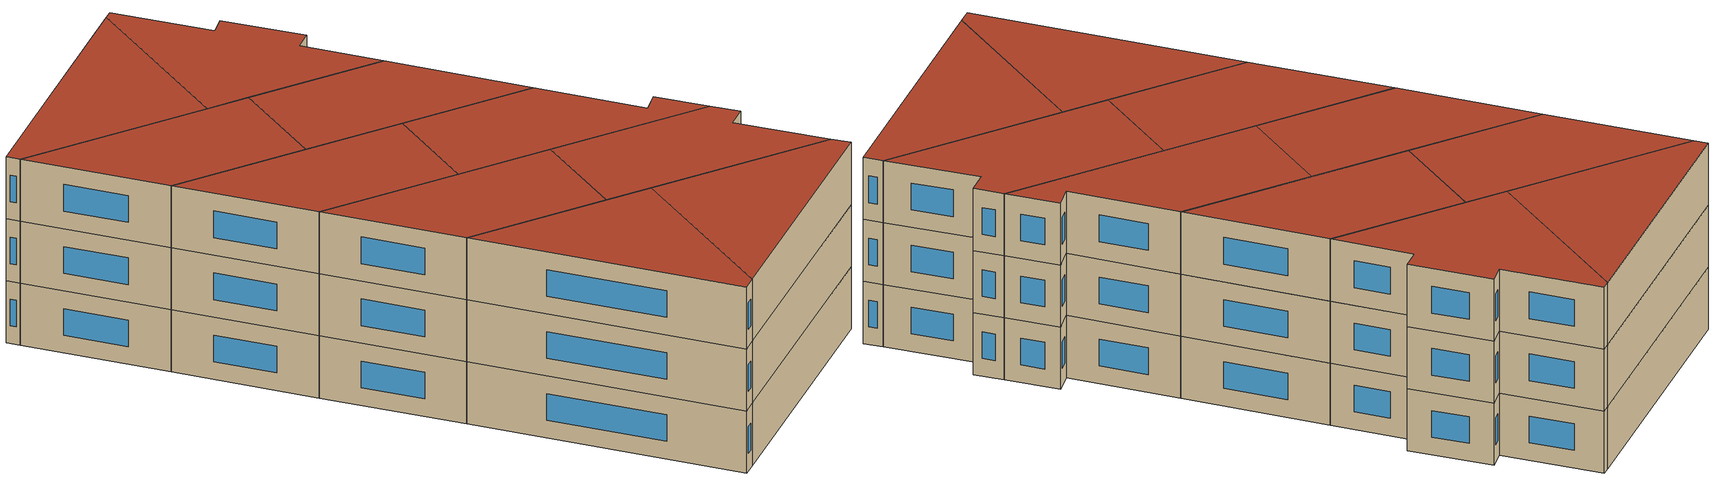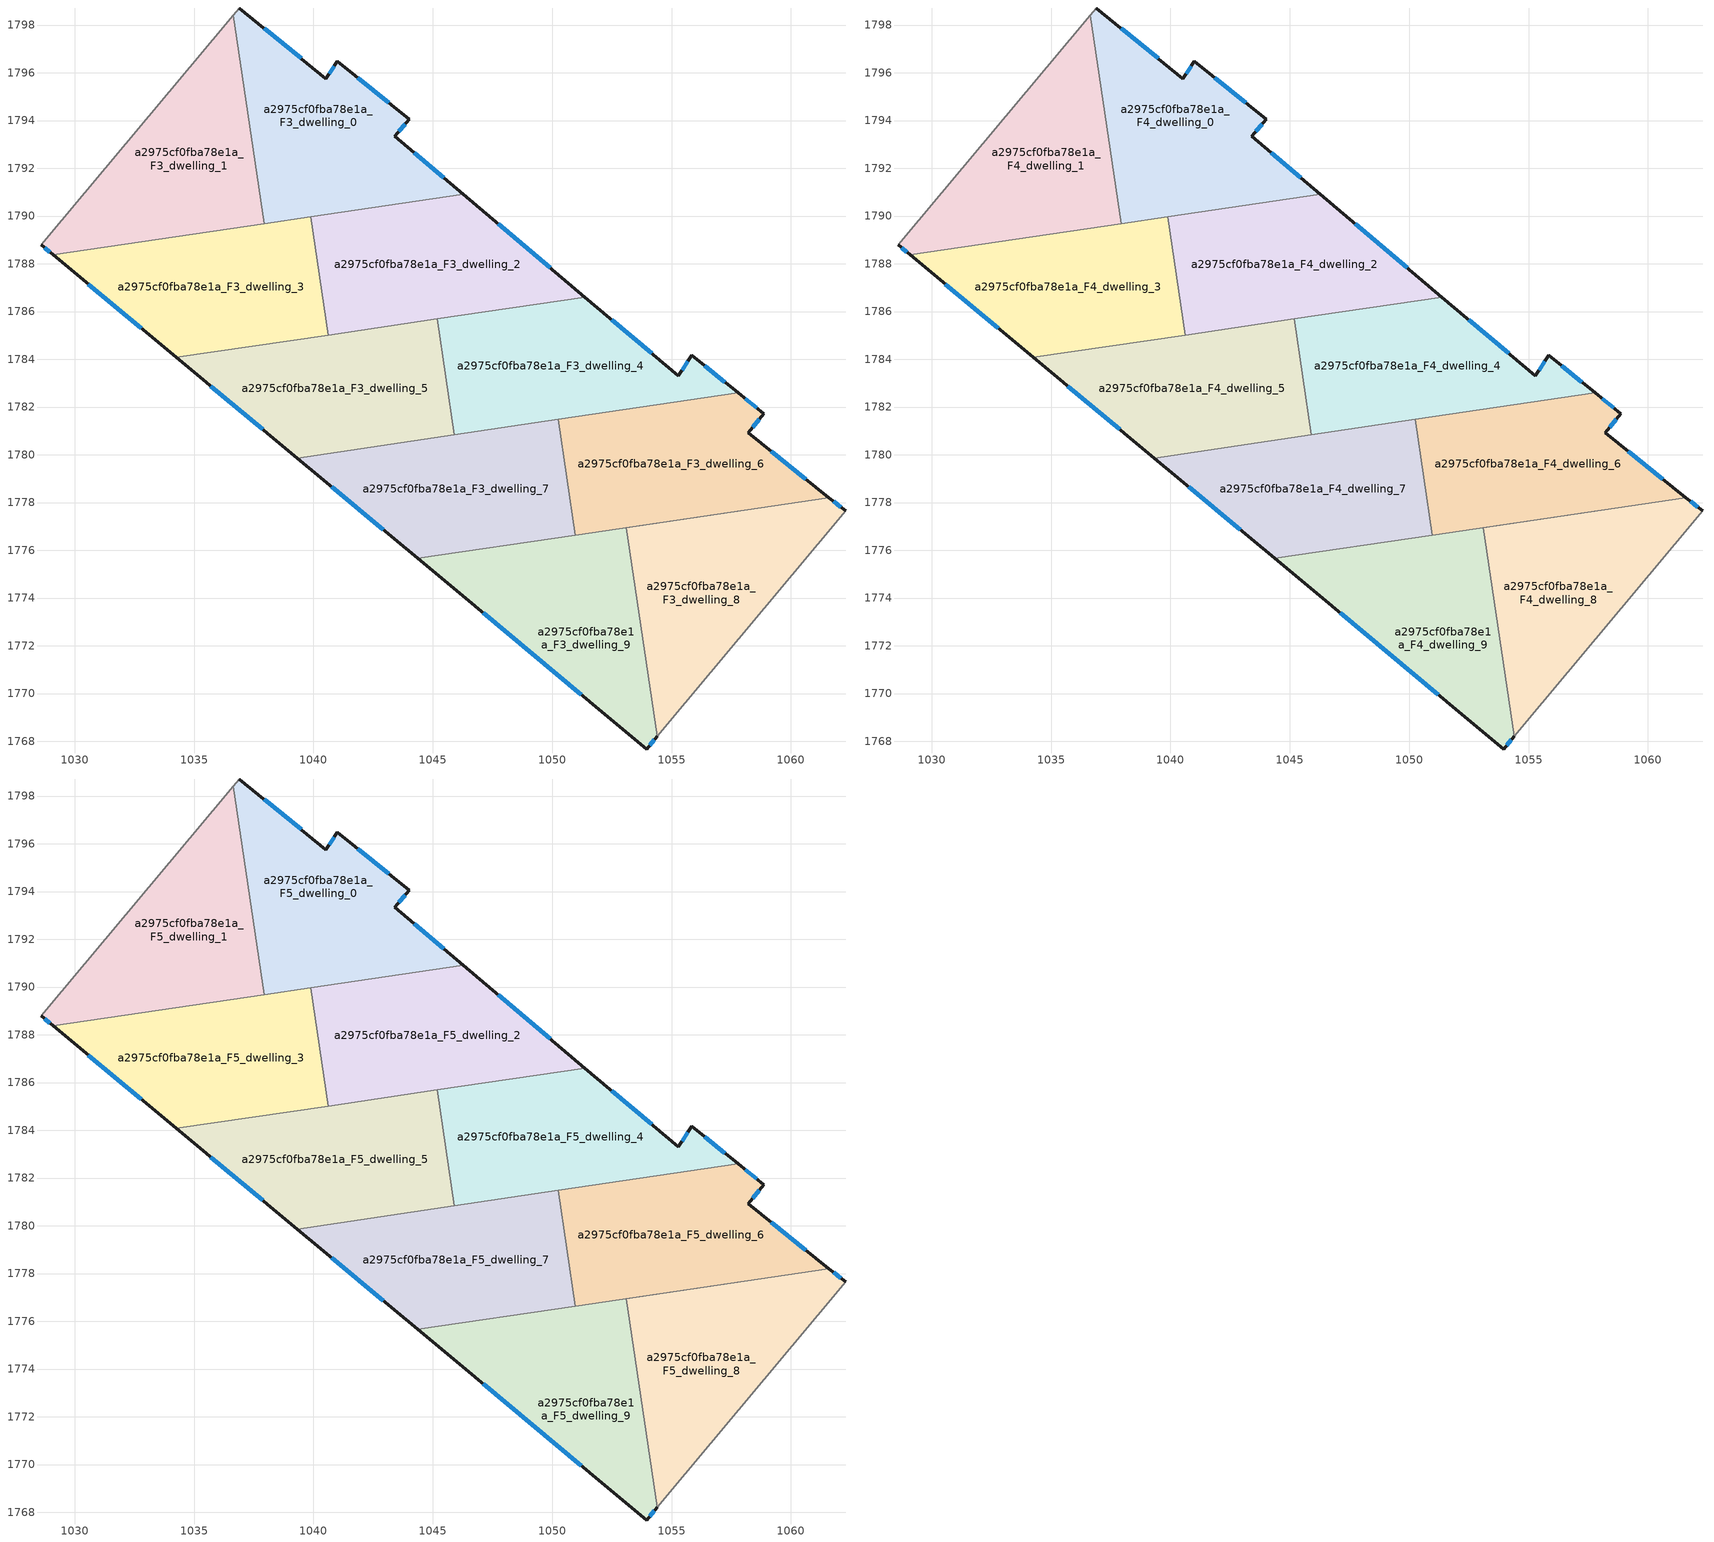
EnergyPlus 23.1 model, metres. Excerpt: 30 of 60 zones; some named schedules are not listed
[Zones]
a2975cf0fba78e1a_F3_dwelling_0
 floor to a2975cf0fba78e1a_F2_dwelling_0 (EU_floor_Construction): 1044,1794.06 1043.41,1793.34 1046.27,1790.92 1037.93,1789.68 1036.64,1798.41 1036.9,1798.72 1040.51,1795.76 1041.01,1796.49 z9
 wall outside (EU_wall_Construction): 1046.27,1790.92 1043.41,1793.34 1044,1794.06 1041.01,1796.49 1040.51,1795.76 1036.9,1798.72 z9:12
 wall to a2975cf0fba78e1a_F3_dwelling_1 (EU_wall_Construction): 1036.64,1798.41 1037.93,1789.68 z9:12
 wall adiabatic (EU_wall_Construction): 1036.9,1798.72 1036.64,1798.41 z9:12
 wall to a2975cf0fba78e1a_F3_dwelling_2 (EU_wall_Construction): 1039.88,1789.97 1046.27,1790.92 z9:12
 wall to a2975cf0fba78e1a_F3_dwelling_3 (EU_wall_Construction): 1037.93,1789.68 1039.88,1789.97 z9:12
 window (EU_Window_Construction): 1039.48,1796.6 1037.93,1797.87 / 1040.86,1796.28 1040.65,1795.97 / 1043.15,1794.75 1041.86,1795.8 / 1043.58,1793.55 1043.83,1793.85 / 1045.46,1791.61 1044.23,1792.65 z9.86:11.14
a2975cf0fba78e1a_F3_dwelling_1
 floor to a2975cf0fba78e1a_F2_dwelling_1 (EU_floor_Construction): 1036.64,1798.41 1037.93,1789.68 1029.1,1788.38 1028.6,1788.79 z9
 wall outside (EU_wall_Construction): 1028.6,1788.79 1029.1,1788.38 z9:12
 wall adiabatic (EU_wall_Construction): 1036.64,1798.41 1028.6,1788.79 z9:12
 wall to a2975cf0fba78e1a_F3_dwelling_3 (EU_wall_Construction): 1029.1,1788.38 1037.93,1789.68 z9:12
 window (EU_Window_Construction): 1028.74,1788.67 1028.96,1788.49 z9.86:11.14
a2975cf0fba78e1a_F3_dwelling_2
 floor to a2975cf0fba78e1a_F2_dwelling_2 (EU_floor_Construction): 1051.37,1786.61 1040.62,1785.02 1039.88,1789.97 1046.27,1790.92 z9
 wall outside (EU_wall_Construction): 1051.37,1786.61 1046.27,1790.92 z9:12
 wall to a2975cf0fba78e1a_F3_dwelling_3 (EU_wall_Construction): 1039.88,1789.97 1040.62,1785.02 z9:12
 wall to a2975cf0fba78e1a_F3_dwelling_4 (EU_wall_Construction): 1045.18,1785.69 1051.37,1786.61 z9:12
 wall to a2975cf0fba78e1a_F3_dwelling_5 (EU_wall_Construction): 1040.62,1785.02 1045.18,1785.69 z9:12
 window (EU_Window_Construction): 1049.91,1787.84 1047.73,1789.69 z9.86:11.14
a2975cf0fba78e1a_F3_dwelling_3
 floor to a2975cf0fba78e1a_F2_dwelling_3 (EU_floor_Construction): 1039.88,1789.97 1040.62,1785.02 1034.26,1784.08 1029.1,1788.38 z9
 wall outside (EU_wall_Construction): 1029.1,1788.38 1034.26,1784.08 z9:12
 wall to a2975cf0fba78e1a_F3_dwelling_5 (EU_wall_Construction): 1034.26,1784.08 1040.62,1785.02 z9:12
 window (EU_Window_Construction): 1030.57,1787.15 1032.78,1785.31 z9.86:11.14
a2975cf0fba78e1a_F3_dwelling_4
 floor to a2975cf0fba78e1a_F2_dwelling_4 (EU_floor_Construction): 1055.84,1784.17 1057.79,1782.6 1045.89,1780.84 1045.17,1785.69 1051.37,1786.61 1055.28,1783.3 z9
 wall outside (EU_wall_Construction): 1057.79,1782.6 1055.84,1784.17 1055.28,1783.3 1051.37,1786.61 z9:12
 wall to a2975cf0fba78e1a_F3_dwelling_5 (EU_wall_Construction): 1045.17,1785.69 1045.89,1780.84 z9:12
 wall to a2975cf0fba78e1a_F3_dwelling_6 (EU_wall_Construction): 1050.25,1781.48 1057.79,1782.6 z9:12
 wall to a2975cf0fba78e1a_F3_dwelling_7 (EU_wall_Construction): 1045.89,1780.84 1050.25,1781.48 z9:12
 window (EU_Window_Construction): 1054.16,1784.25 1052.49,1785.67 / 1055.68,1783.92 1055.44,1783.55 / 1057.23,1783.05 1056.4,1783.72 z9.86:11.14
a2975cf0fba78e1a_F3_dwelling_5
 floor to a2975cf0fba78e1a_F2_dwelling_5 (EU_floor_Construction): 1045.17,1785.69 1045.89,1780.84 1039.32,1779.87 1034.26,1784.08 z9
 wall outside (EU_wall_Construction): 1034.26,1784.08 1039.32,1779.87 z9:12
 wall to a2975cf0fba78e1a_F3_dwelling_7 (EU_wall_Construction): 1039.32,1779.87 1045.89,1780.84 z9:12
 window (EU_Window_Construction): 1035.7,1782.87 1037.87,1781.07 z9.86:11.14
a2975cf0fba78e1a_F3_dwelling_6
 floor to a2975cf0fba78e1a_F2_dwelling_6 (EU_floor_Construction): 1058.87,1781.72 1058.21,1780.92 1061.59,1778.21 1050.97,1776.64 1050.25,1781.48 1057.79,1782.6 z9
 wall outside (EU_wall_Construction): 1061.59,1778.21 1058.21,1780.92 1058.87,1781.72 1057.79,1782.6 z9:12
 wall to a2975cf0fba78e1a_F3_dwelling_7 (EU_wall_Construction): 1050.25,1781.48 1050.97,1776.64 z9:12
 wall to a2975cf0fba78e1a_F3_dwelling_9 (EU_wall_Construction): 1050.97,1776.64 1061.59,1778.21 z9:12
 window (EU_Window_Construction): 1058.56,1781.97 1058.09,1782.35 / 1058.39,1781.15 1058.68,1781.49 / 1060.62,1778.98 1059.17,1780.15 z9.86:11.14
a2975cf0fba78e1a_F3_dwelling_7
 floor to a2975cf0fba78e1a_F2_dwelling_7 (EU_floor_Construction): 1050.25,1781.48 1050.97,1776.64 1044.37,1775.66 1039.32,1779.87 z9
 wall outside (EU_wall_Construction): 1039.32,1779.87 1044.37,1775.66 z9:12
 wall to a2975cf0fba78e1a_F3_dwelling_9 (EU_wall_Construction): 1044.37,1775.66 1050.97,1776.64 z9:12
 window (EU_Window_Construction): 1040.76,1778.66 1042.92,1776.86 z9.86:11.14
a2975cf0fba78e1a_F3_dwelling_8
 floor to a2975cf0fba78e1a_F2_dwelling_8 (EU_floor_Construction): 1062.29,1777.65 1054.4,1768.21 1053.11,1776.96 1061.59,1778.21 z9
 wall outside (EU_wall_Construction): 1062.29,1777.65 1061.59,1778.21 z9:12
 wall adiabatic (EU_wall_Construction): 1054.4,1768.21 1062.29,1777.65 z9:12
 wall to a2975cf0fba78e1a_F3_dwelling_9 (EU_wall_Construction): 1061.59,1778.21 1053.11,1776.96 1054.4,1768.21 z9:12
 window (EU_Window_Construction): 1062.09,1777.81 1061.79,1778.05 z9.86:11.14
a2975cf0fba78e1a_F3_dwelling_9
 floor to a2975cf0fba78e1a_F2_dwelling_9 (EU_floor_Construction): 1053.11,1776.96 1054.4,1768.21 1053.96,1767.68 1044.37,1775.66 z9
 wall outside (EU_wall_Construction): 1044.37,1775.66 1053.96,1767.68 1054.4,1768.21 z9:12
 window (EU_Window_Construction): 1047.11,1773.38 1051.22,1769.96 / 1054.08,1767.83 1054.27,1768.06 z9.86:11.14
a2975cf0fba78e1a_F4_dwelling_0
 floor to a2975cf0fba78e1a_F3_dwelling_0 (EU_floor_Construction): 1044,1794.06 1043.41,1793.34 1046.27,1790.92 1037.93,1789.68 1036.64,1798.41 1036.9,1798.72 1040.51,1795.76 1041.01,1796.49 z12
 wall outside (EU_wall_Construction): 1046.27,1790.92 1043.41,1793.34 1044,1794.06 1041.01,1796.49 1040.51,1795.76 1036.9,1798.72 z12:15
 wall to a2975cf0fba78e1a_F4_dwelling_1 (EU_wall_Construction): 1036.64,1798.41 1037.93,1789.68 z12:15
 wall adiabatic (EU_wall_Construction): 1036.9,1798.72 1036.64,1798.41 z12:15
 wall to a2975cf0fba78e1a_F4_dwelling_2 (EU_wall_Construction): 1039.88,1789.97 1046.27,1790.92 z12:15
 wall to a2975cf0fba78e1a_F4_dwelling_3 (EU_wall_Construction): 1037.93,1789.68 1039.88,1789.97 z12:15
 window (EU_Window_Construction): 1039.48,1796.6 1037.93,1797.87 / 1040.86,1796.28 1040.65,1795.97 / 1043.15,1794.75 1041.86,1795.8 / 1043.58,1793.55 1043.83,1793.85 / 1045.46,1791.61 1044.23,1792.65 z12.86:14.14
a2975cf0fba78e1a_F4_dwelling_1
 floor to a2975cf0fba78e1a_F3_dwelling_1 (EU_floor_Construction): 1036.64,1798.41 1037.93,1789.68 1029.1,1788.38 1028.6,1788.79 z12
 wall outside (EU_wall_Construction): 1028.6,1788.79 1029.1,1788.38 z12:15
 wall adiabatic (EU_wall_Construction): 1036.64,1798.41 1028.6,1788.79 z12:15
 wall to a2975cf0fba78e1a_F4_dwelling_3 (EU_wall_Construction): 1029.1,1788.38 1037.93,1789.68 z12:15
 window (EU_Window_Construction): 1028.74,1788.67 1028.96,1788.49 z12.86:14.14
a2975cf0fba78e1a_F4_dwelling_2
 floor to a2975cf0fba78e1a_F3_dwelling_2 (EU_floor_Construction): 1051.37,1786.61 1040.62,1785.02 1039.88,1789.97 1046.27,1790.92 z12
 wall outside (EU_wall_Construction): 1051.37,1786.61 1046.27,1790.92 z12:15
 wall to a2975cf0fba78e1a_F4_dwelling_3 (EU_wall_Construction): 1039.88,1789.97 1040.62,1785.02 z12:15
 wall to a2975cf0fba78e1a_F4_dwelling_4 (EU_wall_Construction): 1045.18,1785.69 1051.37,1786.61 z12:15
 wall to a2975cf0fba78e1a_F4_dwelling_5 (EU_wall_Construction): 1040.62,1785.02 1045.18,1785.69 z12:15
 window (EU_Window_Construction): 1049.91,1787.84 1047.73,1789.69 z12.86:14.14
a2975cf0fba78e1a_F4_dwelling_3
 floor to a2975cf0fba78e1a_F3_dwelling_3 (EU_floor_Construction): 1039.88,1789.97 1040.62,1785.02 1034.26,1784.08 1029.1,1788.38 z12
 wall outside (EU_wall_Construction): 1029.1,1788.38 1034.26,1784.08 z12:15
 wall to a2975cf0fba78e1a_F4_dwelling_5 (EU_wall_Construction): 1034.26,1784.08 1040.62,1785.02 z12:15
 window (EU_Window_Construction): 1030.57,1787.15 1032.78,1785.31 z12.86:14.14
a2975cf0fba78e1a_F4_dwelling_4
 floor to a2975cf0fba78e1a_F3_dwelling_4 (EU_floor_Construction): 1055.84,1784.17 1057.79,1782.6 1045.89,1780.84 1045.17,1785.69 1051.37,1786.61 1055.28,1783.3 z12
 wall outside (EU_wall_Construction): 1057.79,1782.6 1055.84,1784.17 1055.28,1783.3 1051.37,1786.61 z12:15
 wall to a2975cf0fba78e1a_F4_dwelling_5 (EU_wall_Construction): 1045.17,1785.69 1045.89,1780.84 z12:15
 wall to a2975cf0fba78e1a_F4_dwelling_6 (EU_wall_Construction): 1050.25,1781.48 1057.79,1782.6 z12:15
 wall to a2975cf0fba78e1a_F4_dwelling_7 (EU_wall_Construction): 1045.89,1780.84 1050.25,1781.48 z12:15
 window (EU_Window_Construction): 1054.16,1784.25 1052.49,1785.67 / 1055.68,1783.92 1055.44,1783.55 / 1057.23,1783.05 1056.4,1783.72 z12.86:14.14
a2975cf0fba78e1a_F4_dwelling_5
 floor to a2975cf0fba78e1a_F3_dwelling_5 (EU_floor_Construction): 1045.17,1785.69 1045.89,1780.84 1039.32,1779.87 1034.26,1784.08 z12
 wall outside (EU_wall_Construction): 1034.26,1784.08 1039.32,1779.87 z12:15
 wall to a2975cf0fba78e1a_F4_dwelling_7 (EU_wall_Construction): 1039.32,1779.87 1045.89,1780.84 z12:15
 window (EU_Window_Construction): 1035.7,1782.87 1037.87,1781.07 z12.86:14.14
a2975cf0fba78e1a_F4_dwelling_6
 floor to a2975cf0fba78e1a_F3_dwelling_6 (EU_floor_Construction): 1058.87,1781.72 1058.21,1780.92 1061.59,1778.21 1050.97,1776.64 1050.25,1781.48 1057.79,1782.6 z12
 wall outside (EU_wall_Construction): 1061.59,1778.21 1058.21,1780.92 1058.87,1781.72 1057.79,1782.6 z12:15
 wall to a2975cf0fba78e1a_F4_dwelling_7 (EU_wall_Construction): 1050.25,1781.48 1050.97,1776.64 z12:15
 wall to a2975cf0fba78e1a_F4_dwelling_9 (EU_wall_Construction): 1050.97,1776.64 1061.59,1778.21 z12:15
 window (EU_Window_Construction): 1058.56,1781.97 1058.09,1782.35 / 1058.39,1781.15 1058.68,1781.49 / 1060.62,1778.98 1059.17,1780.15 z12.86:14.14
a2975cf0fba78e1a_F4_dwelling_7
 floor to a2975cf0fba78e1a_F3_dwelling_7 (EU_floor_Construction): 1050.25,1781.48 1050.97,1776.64 1044.37,1775.66 1039.32,1779.87 z12
 wall outside (EU_wall_Construction): 1039.32,1779.87 1044.37,1775.66 z12:15
 wall to a2975cf0fba78e1a_F4_dwelling_9 (EU_wall_Construction): 1044.37,1775.66 1050.97,1776.64 z12:15
 window (EU_Window_Construction): 1040.76,1778.66 1042.92,1776.86 z12.86:14.14
a2975cf0fba78e1a_F4_dwelling_8
 floor to a2975cf0fba78e1a_F3_dwelling_8 (EU_floor_Construction): 1062.29,1777.65 1054.4,1768.21 1053.11,1776.96 1061.59,1778.21 z12
 wall outside (EU_wall_Construction): 1062.29,1777.65 1061.59,1778.21 z12:15
 wall adiabatic (EU_wall_Construction): 1054.4,1768.21 1062.29,1777.65 z12:15
 wall to a2975cf0fba78e1a_F4_dwelling_9 (EU_wall_Construction): 1061.59,1778.21 1053.11,1776.96 1054.4,1768.21 z12:15
 window (EU_Window_Construction): 1062.09,1777.81 1061.79,1778.05 z12.86:14.14
a2975cf0fba78e1a_F4_dwelling_9
 floor to a2975cf0fba78e1a_F3_dwelling_9 (EU_floor_Construction): 1053.11,1776.96 1054.4,1768.21 1053.96,1767.68 1044.37,1775.66 z12
 wall outside (EU_wall_Construction): 1044.37,1775.66 1053.96,1767.68 1054.4,1768.21 z12:15
 window (EU_Window_Construction): 1047.11,1773.38 1051.22,1769.96 / 1054.08,1767.83 1054.27,1768.06 z12.86:14.14
a2975cf0fba78e1a_F5_dwelling_0
 floor to a2975cf0fba78e1a_F4_dwelling_0 (EU_floor_Construction): 1044,1794.06 1043.41,1793.34 1046.27,1790.92 1037.93,1789.68 1036.64,1798.41 1036.9,1798.72 1040.51,1795.76 1041.01,1796.49 z15
 wall outside (EU_wall_Construction): 1046.27,1790.92 1043.41,1793.34 1044,1794.06 1041.01,1796.49 1040.51,1795.76 1036.9,1798.72 z15:18
 wall to a2975cf0fba78e1a_F5_dwelling_1 (EU_wall_Construction): 1036.64,1798.41 1037.93,1789.68 z15:18
 wall adiabatic (EU_wall_Construction): 1036.9,1798.72 1036.64,1798.41 z15:18
 wall to a2975cf0fba78e1a_F5_dwelling_2 (EU_wall_Construction): 1039.88,1789.97 1046.27,1790.92 z15:18
 wall to a2975cf0fba78e1a_F5_dwelling_3 (EU_wall_Construction): 1037.93,1789.68 1039.88,1789.97 z15:18
 window (EU_Window_Construction): 1039.48,1796.6 1037.93,1797.87 / 1040.86,1796.28 1040.65,1795.97 / 1043.15,1794.75 1041.86,1795.8 / 1043.58,1793.55 1043.83,1793.85 / 1045.46,1791.61 1044.23,1792.65 z15.86:17.14
 roof outside (EU_roof_Construction): 1046.27,1790.92 1043.41,1793.34 1044,1794.06 1041.01,1796.49 1040.51,1795.76 1036.9,1798.72 1036.64,1798.41 1037.93,1789.68 z18
a2975cf0fba78e1a_F5_dwelling_1
 floor to a2975cf0fba78e1a_F4_dwelling_1 (EU_floor_Construction): 1036.64,1798.41 1037.93,1789.68 1029.1,1788.38 1028.6,1788.79 z15
 wall outside (EU_wall_Construction): 1028.6,1788.79 1029.1,1788.38 z15:18
 wall adiabatic (EU_wall_Construction): 1036.64,1798.41 1028.6,1788.79 z15:18
 wall to a2975cf0fba78e1a_F5_dwelling_3 (EU_wall_Construction): 1029.1,1788.38 1037.93,1789.68 z15:18
 window (EU_Window_Construction): 1028.74,1788.67 1028.96,1788.49 z15.86:17.14
 roof outside (EU_roof_Construction): 1037.93,1789.68 1036.64,1798.41 1028.6,1788.79 1029.1,1788.38 z18
a2975cf0fba78e1a_F5_dwelling_2
 floor to a2975cf0fba78e1a_F4_dwelling_2 (EU_floor_Construction): 1051.37,1786.61 1040.62,1785.02 1039.88,1789.97 1046.27,1790.92 z15
 wall outside (EU_wall_Construction): 1051.37,1786.61 1046.27,1790.92 z15:18
 wall to a2975cf0fba78e1a_F5_dwelling_3 (EU_wall_Construction): 1039.88,1789.97 1040.62,1785.02 z15:18
 wall to a2975cf0fba78e1a_F5_dwelling_4 (EU_wall_Construction): 1045.18,1785.69 1051.37,1786.61 z15:18
 wall to a2975cf0fba78e1a_F5_dwelling_5 (EU_wall_Construction): 1040.62,1785.02 1045.18,1785.69 z15:18
 window (EU_Window_Construction): 1049.91,1787.84 1047.73,1789.69 z15.86:17.14
 roof outside (EU_roof_Construction): 1051.37,1786.61 1046.27,1790.92 1039.88,1789.97 1040.62,1785.02 z18
a2975cf0fba78e1a_F5_dwelling_3
 floor to a2975cf0fba78e1a_F4_dwelling_3 (EU_floor_Construction): 1039.88,1789.97 1040.62,1785.02 1034.26,1784.08 1029.1,1788.38 z15
 wall outside (EU_wall_Construction): 1029.1,1788.38 1034.26,1784.08 z15:18
 wall to a2975cf0fba78e1a_F5_dwelling_5 (EU_wall_Construction): 1034.26,1784.08 1040.62,1785.02 z15:18
 window (EU_Window_Construction): 1030.57,1787.15 1032.78,1785.31 z15.86:17.14
 roof outside (EU_roof_Construction): 1040.62,1785.02 1039.88,1789.97 1029.1,1788.38 1034.26,1784.08 z18
a2975cf0fba78e1a_F5_dwelling_4
 floor to a2975cf0fba78e1a_F4_dwelling_4 (EU_floor_Construction): 1055.84,1784.17 1057.79,1782.6 1045.89,1780.84 1045.17,1785.69 1051.37,1786.61 1055.28,1783.3 z15
 wall outside (EU_wall_Construction): 1057.79,1782.6 1055.84,1784.17 1055.28,1783.3 1051.37,1786.61 z15:18
 wall to a2975cf0fba78e1a_F5_dwelling_5 (EU_wall_Construction): 1045.17,1785.69 1045.89,1780.84 z15:18
 wall to a2975cf0fba78e1a_F5_dwelling_6 (EU_wall_Construction): 1050.25,1781.48 1057.79,1782.6 z15:18
 wall to a2975cf0fba78e1a_F5_dwelling_7 (EU_wall_Construction): 1045.89,1780.84 1050.25,1781.48 z15:18
 window (EU_Window_Construction): 1054.16,1784.25 1052.49,1785.67 / 1055.68,1783.92 1055.44,1783.55 / 1057.23,1783.05 1056.4,1783.72 z15.86:17.14
 roof outside (EU_roof_Construction): 1057.79,1782.6 1055.84,1784.17 1055.28,1783.3 1051.37,1786.61 1045.17,1785.69 1045.89,1780.84 z18
a2975cf0fba78e1a_F5_dwelling_5
 floor to a2975cf0fba78e1a_F4_dwelling_5 (EU_floor_Construction): 1045.17,1785.69 1045.89,1780.84 1039.32,1779.87 1034.26,1784.08 z15
 wall outside (EU_wall_Construction): 1034.26,1784.08 1039.32,1779.87 z15:18
 wall to a2975cf0fba78e1a_F5_dwelling_7 (EU_wall_Construction): 1039.32,1779.87 1045.89,1780.84 z15:18
 window (EU_Window_Construction): 1035.7,1782.87 1037.87,1781.07 z15.86:17.14
 roof outside (EU_roof_Construction): 1045.89,1780.84 1045.17,1785.69 1034.26,1784.08 1039.32,1779.87 z18
a2975cf0fba78e1a_F5_dwelling_6
 floor to a2975cf0fba78e1a_F4_dwelling_6 (EU_floor_Construction): 1058.87,1781.72 1058.21,1780.92 1061.59,1778.21 1050.97,1776.64 1050.25,1781.48 1057.79,1782.6 z15
 wall outside (EU_wall_Construction): 1061.59,1778.21 1058.21,1780.92 1058.87,1781.72 1057.79,1782.6 z15:18
 wall to a2975cf0fba78e1a_F5_dwelling_7 (EU_wall_Construction): 1050.25,1781.48 1050.97,1776.64 z15:18
 wall to a2975cf0fba78e1a_F5_dwelling_9 (EU_wall_Construction): 1050.97,1776.64 1061.59,1778.21 z15:18
 window (EU_Window_Construction): 1058.56,1781.97 1058.09,1782.35 / 1058.39,1781.15 1058.68,1781.49 / 1060.62,1778.98 1059.17,1780.15 z15.86:17.14
 roof outside (EU_roof_Construction): 1061.59,1778.21 1058.21,1780.92 1058.87,1781.72 1057.79,1782.6 1050.25,1781.48 1050.97,1776.64 z18
a2975cf0fba78e1a_F5_dwelling_7
 floor to a2975cf0fba78e1a_F4_dwelling_7 (EU_floor_Construction): 1050.25,1781.48 1050.97,1776.64 1044.37,1775.66 1039.32,1779.87 z15
 wall outside (EU_wall_Construction): 1039.32,1779.87 1044.37,1775.66 z15:18
 wall to a2975cf0fba78e1a_F5_dwelling_9 (EU_wall_Construction): 1044.37,1775.66 1050.97,1776.64 z15:18
 window (EU_Window_Construction): 1040.76,1778.66 1042.92,1776.86 z15.86:17.14
 roof outside (EU_roof_Construction): 1050.97,1776.64 1050.25,1781.48 1039.32,1779.87 1044.37,1775.66 z18
a2975cf0fba78e1a_F5_dwelling_8
 floor to a2975cf0fba78e1a_F4_dwelling_8 (EU_floor_Construction): 1062.29,1777.65 1054.4,1768.21 1053.11,1776.96 1061.59,1778.21 z15
 wall outside (EU_wall_Construction): 1062.29,1777.65 1061.59,1778.21 z15:18
 wall adiabatic (EU_wall_Construction): 1054.4,1768.21 1062.29,1777.65 z15:18
 wall to a2975cf0fba78e1a_F5_dwelling_9 (EU_wall_Construction): 1061.59,1778.21 1053.11,1776.96 1054.4,1768.21 z15:18
 window (EU_Window_Construction): 1062.09,1777.81 1061.79,1778.05 z15.86:17.14
 roof outside (EU_roof_Construction): 1054.4,1768.21 1062.29,1777.65 1061.59,1778.21 1053.11,1776.96 z18
a2975cf0fba78e1a_F5_dwelling_9
 floor to a2975cf0fba78e1a_F4_dwelling_9 (EU_floor_Construction): 1053.11,1776.96 1054.4,1768.21 1053.96,1767.68 1044.37,1775.66 z15
 wall outside (EU_wall_Construction): 1044.37,1775.66 1053.96,1767.68 1054.4,1768.21 z15:18
 window (EU_Window_Construction): 1047.11,1773.38 1051.22,1769.96 / 1054.08,1767.83 1054.27,1768.06 z15.86:17.14
 roof outside (EU_roof_Construction): 1053.96,1767.68 1054.4,1768.21 1053.11,1776.96 1044.37,1775.66 z18
[Building]
EU S2 Campaign: North Axis=0; Terrain=City; Solar Distribution=FullExterior
[Site:Location]
Helsinki-Vantaa.AP: Latitude=60.317; Longitude=24.963; Time Zone=2; Elevation=54.6
[SizingPeriod:WeatherFileDays]
AnnualSizingPeriod: Begin Month=1; Begin Day of Month=1; End Month=12; End Day of Month=31; Day of Week for Start Day=Monday; Use Weather File Daylight Saving Period=No; Use Weather File Rain and Snow Indicators=No
[MATERIAL]
EU_InternalMass_Material: Roughness=MediumRough; Thickness=0.1; Conductivity=1; Density=1800; Specific Heat=900; Thermal Absorptance=0.9; Solar Absorptance=0.7; Visible Absorptance=0.7
[MATERIAL:NOMASS] Roughness=MediumRough; Thermal Absorptance=0.9; Solar Absorptance=0.7; Visible Absorptance=0.7
Name | Thermal Resistance
EU_wall_NoMass | 1.10183
EU_roof_NoMass; EU_floor_NoMass | 1.70606
[WINDOWMATERIAL:SIMPLEGLAZINGSYSTEM]
EU_Window_SimpleGlazing: UFactor=3.11035; Solar Heat Gain Coefficient=0.8; Visible Transmittance=0.8
[CONSTRUCTION]
EU_wall_Construction: EU_wall_NoMass
EU_roof_Construction: EU_roof_NoMass
EU_floor_Construction: EU_floor_NoMass
EU_Window_Construction: EU_Window_SimpleGlazing
EU_InternalMass_Construction: EU_InternalMass_Material
[ZONE] Type=1; Multiplier=1; Ceiling Height=autocalculate; Floor Area=autocalculate; Part of Total Floor Area=Yes
Name | Volume
a2975cf0fba78e1a_F3_dwelling_0; a2975cf0fba78e1a_F4_dwelling_0; a2975cf0fba78e1a_F5_dwelling_0 | 130.188
a2975cf0fba78e1a_F3_dwelling_1; a2975cf0fba78e1a_F4_dwelling_1; a2975cf0fba78e1a_F5_dwelling_1 | 130.17
a2975cf0fba78e1a_F3_dwelling_2; a2975cf0fba78e1a_F4_dwelling_2; a2975cf0fba78e1a_F5_dwelling_2 | 130.175
a2975cf0fba78e1a_F3_dwelling_3; a2975cf0fba78e1a_F4_dwelling_3; a2975cf0fba78e1a_F5_dwelling_3 | 130.185
a2975cf0fba78e1a_F3_dwelling_4; a2975cf0fba78e1a_F4_dwelling_4; a2975cf0fba78e1a_F5_dwelling_4 | 130.178
a2975cf0fba78e1a_F3_dwelling_5; a2975cf0fba78e1a_F4_dwelling_5; a2975cf0fba78e1a_F5_dwelling_5 | 130.181
a2975cf0fba78e1a_F3_dwelling_6; a2975cf0fba78e1a_F4_dwelling_6; a2975cf0fba78e1a_F5_dwelling_6 | 130.182
a2975cf0fba78e1a_F3_dwelling_7; a2975cf0fba78e1a_F4_dwelling_7; a2975cf0fba78e1a_F5_dwelling_7 | 130.177
a2975cf0fba78e1a_F3_dwelling_8; a2975cf0fba78e1a_F4_dwelling_8; a2975cf0fba78e1a_F5_dwelling_8 | 130.173
a2975cf0fba78e1a_F3_dwelling_9; a2975cf0fba78e1a_F4_dwelling_9; a2975cf0fba78e1a_F5_dwelling_9 | 130.176
[INTERNALMASS] Construction=EU_InternalMass_Construction
Name | Zone or ZoneList | Surface Area
a2975cf0fba78e1a_F3_dwelling_0_EU_InternalMass | a2975cf0fba78e1a_F3_dwelling_0 | 43.3959
a2975cf0fba78e1a_F3_dwelling_1_EU_InternalMass | a2975cf0fba78e1a_F3_dwelling_1 | 43.3902
a2975cf0fba78e1a_F3_dwelling_2_EU_InternalMass | a2975cf0fba78e1a_F3_dwelling_2 | 43.3919
a2975cf0fba78e1a_F3_dwelling_3_EU_InternalMass | a2975cf0fba78e1a_F3_dwelling_3 | 43.3949
a2975cf0fba78e1a_F3_dwelling_4_EU_InternalMass | a2975cf0fba78e1a_F3_dwelling_4 | 43.3924
a2975cf0fba78e1a_F3_dwelling_5_EU_InternalMass | a2975cf0fba78e1a_F3_dwelling_5 | 43.394
a2975cf0fba78e1a_F3_dwelling_6_EU_InternalMass | a2975cf0fba78e1a_F3_dwelling_6 | 43.3939
a2975cf0fba78e1a_F3_dwelling_7_EU_InternalMass | a2975cf0fba78e1a_F3_dwelling_7 | 43.3924
a2975cf0fba78e1a_F3_dwelling_8_EU_InternalMass | a2975cf0fba78e1a_F3_dwelling_8 | 43.3908
a2975cf0fba78e1a_F3_dwelling_9_EU_InternalMass | a2975cf0fba78e1a_F3_dwelling_9 | 43.3949
a2975cf0fba78e1a_F4_dwelling_0_EU_InternalMass | a2975cf0fba78e1a_F4_dwelling_0 | 43.3959
a2975cf0fba78e1a_F4_dwelling_1_EU_InternalMass | a2975cf0fba78e1a_F4_dwelling_1 | 43.3902
a2975cf0fba78e1a_F4_dwelling_2_EU_InternalMass | a2975cf0fba78e1a_F4_dwelling_2 | 43.3919
a2975cf0fba78e1a_F4_dwelling_3_EU_InternalMass | a2975cf0fba78e1a_F4_dwelling_3 | 43.3949
a2975cf0fba78e1a_F4_dwelling_4_EU_InternalMass | a2975cf0fba78e1a_F4_dwelling_4 | 43.3924
a2975cf0fba78e1a_F4_dwelling_5_EU_InternalMass | a2975cf0fba78e1a_F4_dwelling_5 | 43.394
a2975cf0fba78e1a_F4_dwelling_6_EU_InternalMass | a2975cf0fba78e1a_F4_dwelling_6 | 43.3939
a2975cf0fba78e1a_F4_dwelling_7_EU_InternalMass | a2975cf0fba78e1a_F4_dwelling_7 | 43.3924
a2975cf0fba78e1a_F4_dwelling_8_EU_InternalMass | a2975cf0fba78e1a_F4_dwelling_8 | 43.3908
a2975cf0fba78e1a_F4_dwelling_9_EU_InternalMass | a2975cf0fba78e1a_F4_dwelling_9 | 43.3949
a2975cf0fba78e1a_F5_dwelling_0_EU_InternalMass | a2975cf0fba78e1a_F5_dwelling_0 | 43.3959
a2975cf0fba78e1a_F5_dwelling_1_EU_InternalMass | a2975cf0fba78e1a_F5_dwelling_1 | 43.3902
a2975cf0fba78e1a_F5_dwelling_2_EU_InternalMass | a2975cf0fba78e1a_F5_dwelling_2 | 43.3919
a2975cf0fba78e1a_F5_dwelling_3_EU_InternalMass | a2975cf0fba78e1a_F5_dwelling_3 | 43.3949
a2975cf0fba78e1a_F5_dwelling_4_EU_InternalMass | a2975cf0fba78e1a_F5_dwelling_4 | 43.3924
a2975cf0fba78e1a_F5_dwelling_5_EU_InternalMass | a2975cf0fba78e1a_F5_dwelling_5 | 43.394
a2975cf0fba78e1a_F5_dwelling_6_EU_InternalMass | a2975cf0fba78e1a_F5_dwelling_6 | 43.3939
a2975cf0fba78e1a_F5_dwelling_7_EU_InternalMass | a2975cf0fba78e1a_F5_dwelling_7 | 43.3924
a2975cf0fba78e1a_F5_dwelling_8_EU_InternalMass | a2975cf0fba78e1a_F5_dwelling_8 | 43.3908
a2975cf0fba78e1a_F5_dwelling_9_EU_InternalMass | a2975cf0fba78e1a_F5_dwelling_9 | 43.3949
[OTHEREQUIPMENT] Fuel Type=Electricity; Design Level Calculation Method=Watts/Area; Power per Zone Floor Area=1; Fraction Latent=0; Fraction Radiant=0; Fraction Lost=0; Carbon Dioxide Generation Rate=0; EndUse Subcategory=EU_Step8_InternalGains
Name | Zone or ZoneList or Space or SpaceList | Schedule
EU_Step8_InternalGain_a2975cf0fba78e1a_F3_dwelling_0_f000 | a2975cf0fba78e1a_F3_dwelling_0 | EU_Step8_GainSchedule_a2975cf0fba78e1a_F3_dwelling_0_f000
EU_Step8_InternalGain_a2975cf0fba78e1a_F3_dwelling_1_f000 | a2975cf0fba78e1a_F3_dwelling_1 | EU_Step8_GainSchedule_a2975cf0fba78e1a_F3_dwelling_1_f000
EU_Step8_InternalGain_a2975cf0fba78e1a_F3_dwelling_2_f000 | a2975cf0fba78e1a_F3_dwelling_2 | EU_Step8_GainSchedule_a2975cf0fba78e1a_F3_dwelling_2_f000
EU_Step8_InternalGain_a2975cf0fba78e1a_F3_dwelling_3_f000 | a2975cf0fba78e1a_F3_dwelling_3 | EU_Step8_GainSchedule_a2975cf0fba78e1a_F3_dwelling_3_f000
EU_Step8_InternalGain_a2975cf0fba78e1a_F3_dwelling_4_f000 | a2975cf0fba78e1a_F3_dwelling_4 | EU_Step8_GainSchedule_a2975cf0fba78e1a_F3_dwelling_4_f000
EU_Step8_InternalGain_a2975cf0fba78e1a_F3_dwelling_5_f000 | a2975cf0fba78e1a_F3_dwelling_5 | EU_Step8_GainSchedule_a2975cf0fba78e1a_F3_dwelling_5_f000
EU_Step8_InternalGain_a2975cf0fba78e1a_F3_dwelling_6_f000 | a2975cf0fba78e1a_F3_dwelling_6 | EU_Step8_GainSchedule_a2975cf0fba78e1a_F3_dwelling_6_f000
EU_Step8_InternalGain_a2975cf0fba78e1a_F3_dwelling_7_f000 | a2975cf0fba78e1a_F3_dwelling_7 | EU_Step8_GainSchedule_a2975cf0fba78e1a_F3_dwelling_7_f000
EU_Step8_InternalGain_a2975cf0fba78e1a_F3_dwelling_8_f000 | a2975cf0fba78e1a_F3_dwelling_8 | EU_Step8_GainSchedule_a2975cf0fba78e1a_F3_dwelling_8_f000
EU_Step8_InternalGain_a2975cf0fba78e1a_F3_dwelling_9_f000 | a2975cf0fba78e1a_F3_dwelling_9 | EU_Step8_GainSchedule_a2975cf0fba78e1a_F3_dwelling_9_f000
EU_Step8_InternalGain_a2975cf0fba78e1a_F4_dwelling_0_f000 | a2975cf0fba78e1a_F4_dwelling_0 | EU_Step8_GainSchedule_a2975cf0fba78e1a_F4_dwelling_0_f000
EU_Step8_InternalGain_a2975cf0fba78e1a_F4_dwelling_1_f000 | a2975cf0fba78e1a_F4_dwelling_1 | EU_Step8_GainSchedule_a2975cf0fba78e1a_F4_dwelling_1_f000
EU_Step8_InternalGain_a2975cf0fba78e1a_F4_dwelling_2_f000 | a2975cf0fba78e1a_F4_dwelling_2 | EU_Step8_GainSchedule_a2975cf0fba78e1a_F4_dwelling_2_f000
EU_Step8_InternalGain_a2975cf0fba78e1a_F4_dwelling_3_f000 | a2975cf0fba78e1a_F4_dwelling_3 | EU_Step8_GainSchedule_a2975cf0fba78e1a_F4_dwelling_3_f000
EU_Step8_InternalGain_a2975cf0fba78e1a_F4_dwelling_4_f000 | a2975cf0fba78e1a_F4_dwelling_4 | EU_Step8_GainSchedule_a2975cf0fba78e1a_F4_dwelling_4_f000
EU_Step8_InternalGain_a2975cf0fba78e1a_F4_dwelling_5_f000 | a2975cf0fba78e1a_F4_dwelling_5 | EU_Step8_GainSchedule_a2975cf0fba78e1a_F4_dwelling_5_f000
EU_Step8_InternalGain_a2975cf0fba78e1a_F4_dwelling_6_f000 | a2975cf0fba78e1a_F4_dwelling_6 | EU_Step8_GainSchedule_a2975cf0fba78e1a_F4_dwelling_6_f000
EU_Step8_InternalGain_a2975cf0fba78e1a_F4_dwelling_7_f000 | a2975cf0fba78e1a_F4_dwelling_7 | EU_Step8_GainSchedule_a2975cf0fba78e1a_F4_dwelling_7_f000
EU_Step8_InternalGain_a2975cf0fba78e1a_F4_dwelling_8_f000 | a2975cf0fba78e1a_F4_dwelling_8 | EU_Step8_GainSchedule_a2975cf0fba78e1a_F4_dwelling_8_f000
EU_Step8_InternalGain_a2975cf0fba78e1a_F4_dwelling_9_f000 | a2975cf0fba78e1a_F4_dwelling_9 | EU_Step8_GainSchedule_a2975cf0fba78e1a_F4_dwelling_9_f000
EU_Step8_InternalGain_a2975cf0fba78e1a_F5_dwelling_0_f000 | a2975cf0fba78e1a_F5_dwelling_0 | EU_Step8_GainSchedule_a2975cf0fba78e1a_F5_dwelling_0_f000
EU_Step8_InternalGain_a2975cf0fba78e1a_F5_dwelling_1_f000 | a2975cf0fba78e1a_F5_dwelling_1 | EU_Step8_GainSchedule_a2975cf0fba78e1a_F5_dwelling_1_f000
EU_Step8_InternalGain_a2975cf0fba78e1a_F5_dwelling_2_f000 | a2975cf0fba78e1a_F5_dwelling_2 | EU_Step8_GainSchedule_a2975cf0fba78e1a_F5_dwelling_2_f000
EU_Step8_InternalGain_a2975cf0fba78e1a_F5_dwelling_3_f000 | a2975cf0fba78e1a_F5_dwelling_3 | EU_Step8_GainSchedule_a2975cf0fba78e1a_F5_dwelling_3_f000
EU_Step8_InternalGain_a2975cf0fba78e1a_F5_dwelling_4_f000 | a2975cf0fba78e1a_F5_dwelling_4 | EU_Step8_GainSchedule_a2975cf0fba78e1a_F5_dwelling_4_f000
EU_Step8_InternalGain_a2975cf0fba78e1a_F5_dwelling_5_f000 | a2975cf0fba78e1a_F5_dwelling_5 | EU_Step8_GainSchedule_a2975cf0fba78e1a_F5_dwelling_5_f000
EU_Step8_InternalGain_a2975cf0fba78e1a_F5_dwelling_6_f000 | a2975cf0fba78e1a_F5_dwelling_6 | EU_Step8_GainSchedule_a2975cf0fba78e1a_F5_dwelling_6_f000
EU_Step8_InternalGain_a2975cf0fba78e1a_F5_dwelling_7_f000 | a2975cf0fba78e1a_F5_dwelling_7 | EU_Step8_GainSchedule_a2975cf0fba78e1a_F5_dwelling_7_f000
EU_Step8_InternalGain_a2975cf0fba78e1a_F5_dwelling_8_f000 | a2975cf0fba78e1a_F5_dwelling_8 | EU_Step8_GainSchedule_a2975cf0fba78e1a_F5_dwelling_8_f000
EU_Step8_InternalGain_a2975cf0fba78e1a_F5_dwelling_9_f000 | a2975cf0fba78e1a_F5_dwelling_9 | EU_Step8_GainSchedule_a2975cf0fba78e1a_F5_dwelling_9_f000
[ZONEVENTILATION:DESIGNFLOWRATE] Schedule=EU_AlwaysOn; Design Flow Rate Calculation Method=AirChanges/Hour; Air Changes per Hour=0.756316; Ventilation Type=Natural; Fan Pressure Rise=0; Fan Total Efficiency=1; Constant Term Coefficient=1; Temperature Term Coefficient=0; Velocity Term Coefficient=0; Velocity Squared Term Coefficient=0; Minimum Indoor Temperature=-100; Maximum Indoor Temperature=100; Delta Temperature=-100; Minimum Outdoor Temperature=-100; Maximum Outdoor Temperature=100; Maximum Wind Speed=40
Name | Zone or ZoneList or Space or SpaceList
EU_ConstantAir_a2975cf0fba78e1a_F3_dwelling_0 | a2975cf0fba78e1a_F3_dwelling_0
EU_ConstantAir_a2975cf0fba78e1a_F3_dwelling_1 | a2975cf0fba78e1a_F3_dwelling_1
EU_ConstantAir_a2975cf0fba78e1a_F3_dwelling_2 | a2975cf0fba78e1a_F3_dwelling_2
EU_ConstantAir_a2975cf0fba78e1a_F3_dwelling_3 | a2975cf0fba78e1a_F3_dwelling_3
EU_ConstantAir_a2975cf0fba78e1a_F3_dwelling_4 | a2975cf0fba78e1a_F3_dwelling_4
EU_ConstantAir_a2975cf0fba78e1a_F3_dwelling_5 | a2975cf0fba78e1a_F3_dwelling_5
EU_ConstantAir_a2975cf0fba78e1a_F3_dwelling_6 | a2975cf0fba78e1a_F3_dwelling_6
EU_ConstantAir_a2975cf0fba78e1a_F3_dwelling_7 | a2975cf0fba78e1a_F3_dwelling_7
EU_ConstantAir_a2975cf0fba78e1a_F3_dwelling_8 | a2975cf0fba78e1a_F3_dwelling_8
EU_ConstantAir_a2975cf0fba78e1a_F3_dwelling_9 | a2975cf0fba78e1a_F3_dwelling_9
EU_ConstantAir_a2975cf0fba78e1a_F4_dwelling_0 | a2975cf0fba78e1a_F4_dwelling_0
EU_ConstantAir_a2975cf0fba78e1a_F4_dwelling_1 | a2975cf0fba78e1a_F4_dwelling_1
EU_ConstantAir_a2975cf0fba78e1a_F4_dwelling_2 | a2975cf0fba78e1a_F4_dwelling_2
EU_ConstantAir_a2975cf0fba78e1a_F4_dwelling_3 | a2975cf0fba78e1a_F4_dwelling_3
EU_ConstantAir_a2975cf0fba78e1a_F4_dwelling_4 | a2975cf0fba78e1a_F4_dwelling_4
EU_ConstantAir_a2975cf0fba78e1a_F4_dwelling_5 | a2975cf0fba78e1a_F4_dwelling_5
EU_ConstantAir_a2975cf0fba78e1a_F4_dwelling_6 | a2975cf0fba78e1a_F4_dwelling_6
EU_ConstantAir_a2975cf0fba78e1a_F4_dwelling_7 | a2975cf0fba78e1a_F4_dwelling_7
EU_ConstantAir_a2975cf0fba78e1a_F4_dwelling_8 | a2975cf0fba78e1a_F4_dwelling_8
EU_ConstantAir_a2975cf0fba78e1a_F4_dwelling_9 | a2975cf0fba78e1a_F4_dwelling_9
EU_ConstantAir_a2975cf0fba78e1a_F5_dwelling_0 | a2975cf0fba78e1a_F5_dwelling_0
EU_ConstantAir_a2975cf0fba78e1a_F5_dwelling_1 | a2975cf0fba78e1a_F5_dwelling_1
EU_ConstantAir_a2975cf0fba78e1a_F5_dwelling_2 | a2975cf0fba78e1a_F5_dwelling_2
EU_ConstantAir_a2975cf0fba78e1a_F5_dwelling_3 | a2975cf0fba78e1a_F5_dwelling_3
EU_ConstantAir_a2975cf0fba78e1a_F5_dwelling_4 | a2975cf0fba78e1a_F5_dwelling_4
EU_ConstantAir_a2975cf0fba78e1a_F5_dwelling_5 | a2975cf0fba78e1a_F5_dwelling_5
EU_ConstantAir_a2975cf0fba78e1a_F5_dwelling_6 | a2975cf0fba78e1a_F5_dwelling_6
EU_ConstantAir_a2975cf0fba78e1a_F5_dwelling_7 | a2975cf0fba78e1a_F5_dwelling_7
EU_ConstantAir_a2975cf0fba78e1a_F5_dwelling_8 | a2975cf0fba78e1a_F5_dwelling_8
EU_ConstantAir_a2975cf0fba78e1a_F5_dwelling_9 | a2975cf0fba78e1a_F5_dwelling_9
[HVACTEMPLATE:ZONE:IDEALLOADSAIRSYSTEM] System Availability Schedule=EU_AlwaysOn; Maximum Heating Supply Air Temperature=50; Minimum Cooling Supply Air Temperature=13; Maximum Heating Supply Air Humidity Ratio=0.0156; Minimum Cooling Supply Air Humidity Ratio=0.0077; Heating Limit=NoLimit; Cooling Limit=NoLimit; Heating Availability Schedule=EU_AlwaysOn; Cooling Availability Schedule=EU_CoolingOff; Dehumidification Control Type=ConstantSensibleHeatRatio; Cooling Sensible Heat Ratio=0.7; Dehumidification Setpoint=60; Humidification Control Type=None; Humidification Setpoint=30; Outdoor Air Method=None; Outdoor Air Flow Rate per Person=0.00944; Outdoor Air Flow Rate per Zone Floor Area=0; Outdoor Air Flow Rate per Zone=0; Demand Controlled Ventilation Type=None; Outdoor Air Economizer Type=NoEconomizer; Heat Recovery Type=None; Sensible Heat Recovery Effectiveness=0.7; Latent Heat Recovery Effectiveness=0.65
Name | Template Thermostat
a2975cf0fba78e1a_F3_dwelling_0 | EU_HeatOnly_a2975cf0fba78e1a_F3_dwelling_0
a2975cf0fba78e1a_F3_dwelling_1 | EU_HeatOnly_a2975cf0fba78e1a_F3_dwelling_1
a2975cf0fba78e1a_F3_dwelling_2 | EU_HeatOnly_a2975cf0fba78e1a_F3_dwelling_2
a2975cf0fba78e1a_F3_dwelling_3 | EU_HeatOnly_a2975cf0fba78e1a_F3_dwelling_3
a2975cf0fba78e1a_F3_dwelling_4 | EU_HeatOnly_a2975cf0fba78e1a_F3_dwelling_4
a2975cf0fba78e1a_F3_dwelling_5 | EU_HeatOnly_a2975cf0fba78e1a_F3_dwelling_5
a2975cf0fba78e1a_F3_dwelling_6 | EU_HeatOnly_a2975cf0fba78e1a_F3_dwelling_6
a2975cf0fba78e1a_F3_dwelling_7 | EU_HeatOnly_a2975cf0fba78e1a_F3_dwelling_7
a2975cf0fba78e1a_F3_dwelling_8 | EU_HeatOnly_a2975cf0fba78e1a_F3_dwelling_8
a2975cf0fba78e1a_F3_dwelling_9 | EU_HeatOnly_a2975cf0fba78e1a_F3_dwelling_9
a2975cf0fba78e1a_F4_dwelling_0 | EU_HeatOnly_a2975cf0fba78e1a_F4_dwelling_0
a2975cf0fba78e1a_F4_dwelling_1 | EU_HeatOnly_a2975cf0fba78e1a_F4_dwelling_1
a2975cf0fba78e1a_F4_dwelling_2 | EU_HeatOnly_a2975cf0fba78e1a_F4_dwelling_2
a2975cf0fba78e1a_F4_dwelling_3 | EU_HeatOnly_a2975cf0fba78e1a_F4_dwelling_3
a2975cf0fba78e1a_F4_dwelling_4 | EU_HeatOnly_a2975cf0fba78e1a_F4_dwelling_4
a2975cf0fba78e1a_F4_dwelling_5 | EU_HeatOnly_a2975cf0fba78e1a_F4_dwelling_5
a2975cf0fba78e1a_F4_dwelling_6 | EU_HeatOnly_a2975cf0fba78e1a_F4_dwelling_6
a2975cf0fba78e1a_F4_dwelling_7 | EU_HeatOnly_a2975cf0fba78e1a_F4_dwelling_7
a2975cf0fba78e1a_F4_dwelling_8 | EU_HeatOnly_a2975cf0fba78e1a_F4_dwelling_8
a2975cf0fba78e1a_F4_dwelling_9 | EU_HeatOnly_a2975cf0fba78e1a_F4_dwelling_9
a2975cf0fba78e1a_F5_dwelling_0 | EU_HeatOnly_a2975cf0fba78e1a_F5_dwelling_0
a2975cf0fba78e1a_F5_dwelling_1 | EU_HeatOnly_a2975cf0fba78e1a_F5_dwelling_1
a2975cf0fba78e1a_F5_dwelling_2 | EU_HeatOnly_a2975cf0fba78e1a_F5_dwelling_2
a2975cf0fba78e1a_F5_dwelling_3 | EU_HeatOnly_a2975cf0fba78e1a_F5_dwelling_3
a2975cf0fba78e1a_F5_dwelling_4 | EU_HeatOnly_a2975cf0fba78e1a_F5_dwelling_4
a2975cf0fba78e1a_F5_dwelling_5 | EU_HeatOnly_a2975cf0fba78e1a_F5_dwelling_5
a2975cf0fba78e1a_F5_dwelling_6 | EU_HeatOnly_a2975cf0fba78e1a_F5_dwelling_6
a2975cf0fba78e1a_F5_dwelling_7 | EU_HeatOnly_a2975cf0fba78e1a_F5_dwelling_7
a2975cf0fba78e1a_F5_dwelling_8 | EU_HeatOnly_a2975cf0fba78e1a_F5_dwelling_8
a2975cf0fba78e1a_F5_dwelling_9 | EU_HeatOnly_a2975cf0fba78e1a_F5_dwelling_9
[SIZING:ZONE] Zone Cooling Design Supply Air Temperature Input Method=SupplyAirTemperature; Zone Cooling Design Supply Air Temperature=13; Zone Heating Design Supply Air Temperature Input Method=SupplyAirTemperature; Zone Heating Design Supply Air Temperature=50; Zone Cooling Design Supply Air Humidity Ratio=0.008; Zone Heating Design Supply Air Humidity Ratio=0.008; Cooling Design Air Flow Method=DesignDay; Cooling Design Air Flow Rate=0; Cooling Minimum Air Flow per Zone Floor Area=0.000762; Cooling Minimum Air Flow=0; Cooling Minimum Air Flow Fraction=0.2; Heating Design Air Flow Method=DesignDay; Heating Design Air Flow Rate=0; Heating Maximum Air Flow per Zone Floor Area=0.002032; Heating Maximum Air Flow=0.141576; Heating Maximum Air Flow Fraction=0.3; Account for Dedicated Outdoor Air System=No; Dedicated Outdoor Air System Control Strategy=NeutralSupplyAir; Dedicated Outdoor Air Low Setpoint Temperature for Design=autosize; Dedicated Outdoor Air High Setpoint Temperature for Design=autosize; Zone Load Sizing Method=Sensible Load Only No Latent Load; Zone Latent Cooling Design Supply Air Humidity Ratio Input Method=HumidityRatioDifference; Zone Cooling Design Supply Air Humidity Ratio Difference=0.005; Zone Latent Heating Design Supply Air Humidity Ratio Input Method=HumidityRatioDifference; Zone Humidification Design Supply Air Humidity Ratio Difference=0.005
a2975cf0fba78e1a_F3_dwelling_0; a2975cf0fba78e1a_F3_dwelling_1; a2975cf0fba78e1a_F3_dwelling_2; a2975cf0fba78e1a_F3_dwelling_3; a2975cf0fba78e1a_F3_dwelling_4; a2975cf0fba78e1a_F3_dwelling_5; a2975cf0fba78e1a_F3_dwelling_6; a2975cf0fba78e1a_F3_dwelling_7; a2975cf0fba78e1a_F3_dwelling_8; a2975cf0fba78e1a_F3_dwelling_9; a2975cf0fba78e1a_F4_dwelling_0; a2975cf0fba78e1a_F4_dwelling_1; a2975cf0fba78e1a_F4_dwelling_2; a2975cf0fba78e1a_F4_dwelling_3; a2975cf0fba78e1a_F4_dwelling_4; a2975cf0fba78e1a_F4_dwelling_5; a2975cf0fba78e1a_F4_dwelling_6; a2975cf0fba78e1a_F4_dwelling_7; a2975cf0fba78e1a_F4_dwelling_8; a2975cf0fba78e1a_F4_dwelling_9; a2975cf0fba78e1a_F5_dwelling_0; a2975cf0fba78e1a_F5_dwelling_1; a2975cf0fba78e1a_F5_dwelling_2; a2975cf0fba78e1a_F5_dwelling_3; a2975cf0fba78e1a_F5_dwelling_4; a2975cf0fba78e1a_F5_dwelling_5; a2975cf0fba78e1a_F5_dwelling_6; a2975cf0fba78e1a_F5_dwelling_7; a2975cf0fba78e1a_F5_dwelling_8; a2975cf0fba78e1a_F5_dwelling_9
[SCHEDULE:FILE] Column Number=1; Rows to Skip at Top=0; Number of Hours of Data=8760; Column Separator=Comma; Interpolate to Timestep=No; Minutes per Item=60; Adjust Schedule for Daylight Savings=Yes
Name | File
EU_Step8_GainSchedule_a2975cf0fba78e1a_F3_dwelling_0_f000 | ../../schedules/a2975cf0fba78e1a/a2975cf0fba78e1a_F3_dwelling_0_f000_gain.csv
EU_Step8_GainSchedule_a2975cf0fba78e1a_F3_dwelling_1_f000 | ../../schedules/a2975cf0fba78e1a/a2975cf0fba78e1a_F3_dwelling_1_f000_gain.csv
EU_Step8_GainSchedule_a2975cf0fba78e1a_F3_dwelling_2_f000 | ../../schedules/a2975cf0fba78e1a/a2975cf0fba78e1a_F3_dwelling_2_f000_gain.csv
EU_Step8_GainSchedule_a2975cf0fba78e1a_F3_dwelling_3_f000 | ../../schedules/a2975cf0fba78e1a/a2975cf0fba78e1a_F3_dwelling_3_f000_gain.csv
EU_Step8_GainSchedule_a2975cf0fba78e1a_F3_dwelling_4_f000 | ../../schedules/a2975cf0fba78e1a/a2975cf0fba78e1a_F3_dwelling_4_f000_gain.csv
EU_Step8_GainSchedule_a2975cf0fba78e1a_F3_dwelling_5_f000 | ../../schedules/a2975cf0fba78e1a/a2975cf0fba78e1a_F3_dwelling_5_f000_gain.csv
EU_Step8_GainSchedule_a2975cf0fba78e1a_F3_dwelling_6_f000 | ../../schedules/a2975cf0fba78e1a/a2975cf0fba78e1a_F3_dwelling_6_f000_gain.csv
EU_Step8_GainSchedule_a2975cf0fba78e1a_F3_dwelling_7_f000 | ../../schedules/a2975cf0fba78e1a/a2975cf0fba78e1a_F3_dwelling_7_f000_gain.csv
EU_Step8_GainSchedule_a2975cf0fba78e1a_F3_dwelling_8_f000 | ../../schedules/a2975cf0fba78e1a/a2975cf0fba78e1a_F3_dwelling_8_f000_gain.csv
EU_Step8_GainSchedule_a2975cf0fba78e1a_F3_dwelling_9_f000 | ../../schedules/a2975cf0fba78e1a/a2975cf0fba78e1a_F3_dwelling_9_f000_gain.csv
EU_Step8_GainSchedule_a2975cf0fba78e1a_F4_dwelling_0_f000 | ../../schedules/a2975cf0fba78e1a/a2975cf0fba78e1a_F4_dwelling_0_f000_gain.csv
EU_Step8_GainSchedule_a2975cf0fba78e1a_F4_dwelling_1_f000 | ../../schedules/a2975cf0fba78e1a/a2975cf0fba78e1a_F4_dwelling_1_f000_gain.csv
EU_Step8_GainSchedule_a2975cf0fba78e1a_F4_dwelling_2_f000 | ../../schedules/a2975cf0fba78e1a/a2975cf0fba78e1a_F4_dwelling_2_f000_gain.csv
EU_Step8_GainSchedule_a2975cf0fba78e1a_F4_dwelling_3_f000 | ../../schedules/a2975cf0fba78e1a/a2975cf0fba78e1a_F4_dwelling_3_f000_gain.csv
EU_Step8_GainSchedule_a2975cf0fba78e1a_F4_dwelling_4_f000 | ../../schedules/a2975cf0fba78e1a/a2975cf0fba78e1a_F4_dwelling_4_f000_gain.csv
EU_Step8_GainSchedule_a2975cf0fba78e1a_F4_dwelling_5_f000 | ../../schedules/a2975cf0fba78e1a/a2975cf0fba78e1a_F4_dwelling_5_f000_gain.csv
EU_Step8_GainSchedule_a2975cf0fba78e1a_F4_dwelling_6_f000 | ../../schedules/a2975cf0fba78e1a/a2975cf0fba78e1a_F4_dwelling_6_f000_gain.csv
EU_Step8_GainSchedule_a2975cf0fba78e1a_F4_dwelling_7_f000 | ../../schedules/a2975cf0fba78e1a/a2975cf0fba78e1a_F4_dwelling_7_f000_gain.csv
EU_Step8_GainSchedule_a2975cf0fba78e1a_F4_dwelling_8_f000 | ../../schedules/a2975cf0fba78e1a/a2975cf0fba78e1a_F4_dwelling_8_f000_gain.csv
EU_Step8_GainSchedule_a2975cf0fba78e1a_F4_dwelling_9_f000 | ../../schedules/a2975cf0fba78e1a/a2975cf0fba78e1a_F4_dwelling_9_f000_gain.csv
EU_Step8_GainSchedule_a2975cf0fba78e1a_F5_dwelling_0_f000 | ../../schedules/a2975cf0fba78e1a/a2975cf0fba78e1a_F5_dwelling_0_f000_gain.csv
EU_Step8_GainSchedule_a2975cf0fba78e1a_F5_dwelling_1_f000 | ../../schedules/a2975cf0fba78e1a/a2975cf0fba78e1a_F5_dwelling_1_f000_gain.csv
EU_Step8_GainSchedule_a2975cf0fba78e1a_F5_dwelling_2_f000 | ../../schedules/a2975cf0fba78e1a/a2975cf0fba78e1a_F5_dwelling_2_f000_gain.csv
EU_Step8_GainSchedule_a2975cf0fba78e1a_F5_dwelling_3_f000 | ../../schedules/a2975cf0fba78e1a/a2975cf0fba78e1a_F5_dwelling_3_f000_gain.csv
EU_Step8_GainSchedule_a2975cf0fba78e1a_F5_dwelling_4_f000 | ../../schedules/a2975cf0fba78e1a/a2975cf0fba78e1a_F5_dwelling_4_f000_gain.csv
EU_Step8_GainSchedule_a2975cf0fba78e1a_F5_dwelling_5_f000 | ../../schedules/a2975cf0fba78e1a/a2975cf0fba78e1a_F5_dwelling_5_f000_gain.csv
